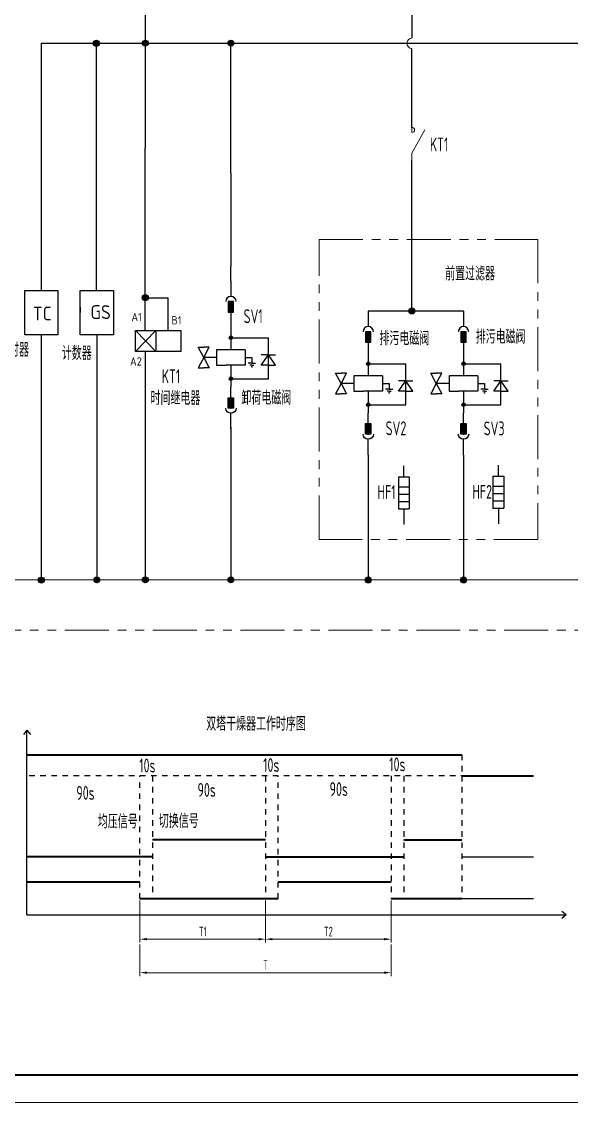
# Model space of a CAD drawing. Header units: millimetres. Extents: x 0 to 840, y 0 to 594.
# Drawn here: x 384.7 to 583.4, y 0 to 390.4 of the extents above; entities that cross this region are included whole.
import ezdxf
from ezdxf.enums import TextEntityAlignment as Align

# ---------------------------------------------------------------- set-up
doc = ezdxf.new("R2010")
doc.units = ezdxf.units.MM
for name, pattern in [('CENTER2', [12, 7, -1, 1, -1, 1, -1]), ('PHANTOM2', [31.75, 15.875, -3.175, 3.175, -3.175, 3.175, -3.175]), ('虚线', [2, 1, -1])]:
    doc.linetypes.add(name, pattern=pattern)
for name, color, linetype, lineweight in [('AM_0', 7, 'Continuous', 25), ('AM_3', 3, '虚线', 13), ('BLK_0.5mm^2', 7, 'Continuous', 18), ('SYMS', 7, 'Continuous', 18), ('双点划线', 6, 'CENTER2', 18), ('尺寸线层', 3, 'Continuous', 13), ('标注', 3, 'Continuous', 18), ('粗实线', 7, 'Continuous', 35), ('粗实线层', 7, 'Continuous', 25)]:
    doc.layers.add(name, color=color, linetype=linetype, lineweight=lineweight)
doc.styles.add('WD_IEC', font='isocp2.shx', dxfattribs={"width": 0.9, "bigfont": 'gbcbig.shx'})
doc.styles.add('工程字', font='gbenor.shx', dxfattribs={"bigfont": 'gbcbig.shx'})
doc.styles.add('标准', font='isoct2.shx')
doc.styles.add('海泰标注样式', font='isocp.shx', dxfattribs={"width": 0.7, "bigfont": 'gbcbig.shx'})
doc.styles.add('海泰汉字样式', font='仿宋_GB2312.ttf', dxfattribs={"width": 0.65})
doc.dimstyles.new('海泰标注样式-图2', dxfattribs={"dimtxt": 3.5, "dimasz": 2.5, "dimexe": 1.25, "dimexo": 0.625, "dimgap": 1, "dimtad": 1, "dimdec": 3, "dimlfac": 8, "dimdsep": 46, "dimtxsty": '海泰标注样式', "dimcen": 2.5, "dimclrd": 256, "dimclre": 256, "dimclrt": 2, "dimadec": 3, "dimazin": 2, "dimtm": 1e-09, "dimtfac": 0.7, "dimtdec": 3, "dimtmove": 0, "dimatfit": 1, "dimfxl": 1.25, "dimlwd": -1, "dimlwe": -1, "dimarcsym": 0})

# ---------------------------------------------------------------- blocks, each defined once
blk = doc.blocks.new('NJHT-A1')
at = {"color": 7, "linetype": 'Continuous', "lineweight": 35}
blk.add_line((25, 10), (830, 10), dxfattribs=at)
at = {"color": 7, "linetype": 'Continuous', "lineweight": 18}
blk.add_line((840, 0), (0, 0), dxfattribs=at)
at = {"color": 2, "linetype": 'Continuous', "lineweight": 18, "style": '海泰汉字样式', "width": 0.6}
blk.add_attdef('5', text='', height=5, rotation=180, dxfattribs=at).set_placement((50, 578.5), align=Align.MIDDLE_CENTER)
at = {"color": 2, "linetype": 'Continuous', "lineweight": 18, "style": '海泰汉字样式'}
for tag, height, width, p in [('1', 5, 0.7, (805, 59.25)), ('7', 5, 0.7, (755, 50.5)), ('2', 5, 0.7, (805, 51.75)), ('3', 5, 0.6, (805, 38)), ('12', 3.5, 0.7, (668, 34.5)), ('13', 3.5, 0.6, (682, 34.5)), ('20', 3.5, 0.7, (708, 34.5)), ('21', 3.5, 0.6, (722, 34.5)), ('14', 3.5, 0.7, (668, 27.5)), ('15', 3.5, 0.6, (682, 27.5)), ('22', 3.5, 0.7, (708, 27.5)), ('23', 3.5, 0.6, (722, 27.5)), ('8', 3.5, 0.7, (762, 22.5)), ('9', 3.5, 0.7, (774, 22.5)), ('4', 5, 0.6, (805, 22.5)), ('16', 3.5, 0.7, (668, 20.5)), ('17', 3.5, 0.6, (682, 20.5)), ('24', 3.5, 0.7, (708, 20.5)), ('25', 3.5, 0.6, (722, 20.5)), ('18', 3.5, 0.7, (668, 13.5)), ('19', 3.5, 0.6, (682, 13.5)), ('26', 3.5, 0.7, (708, 13.5)), ('27', 3.5, 0.6, (722, 13.5)), ('11', 3.5, 0.7, (742.5, 13.5)), ('10', 3.5, 0.7, (767.5, 13.5)), ('6', 3.5, 0.7, (811.57, 13.5))]:
    blk.add_attdef(tag, text='', height=height, dxfattribs=dict(at, width=width)).set_placement(p, align=Align.MIDDLE_CENTER)
blk = doc.blocks.new('bfcgb')
blk.add_hatch(color=256).paths.add_polyline_path([(1495.06, 338, 1), (1492.9, 338, 1)])
blk.add_circle((1493.98, 338), 1.08)
blk = doc.blocks.new('*D70')
at = {"layer": 'Defpoints', "color": 0, "transparency": 16777216}
for p in [(427.46, 73.61), (472.85, 58.95), (472.85, 57.81)]:
    blk.add_point(p, dxfattribs=at)
at = {"layer": '标注', "transparency": 16777216}
for p, q in [((427.46, 72.98), (427.46, 57.7)), ((429.96, 58.95), (470.35, 58.95)), ((472.85, 58.43), (472.85, 60.2))]:
    blk.add_line(p, q, dxfattribs=at)
for points in [[(429.96, 59.37), (429.96, 58.53), (427.46, 58.95)], [(470.35, 59.37), (470.35, 58.53), (472.85, 58.95)]]:
    blk.add_solid(points, dxfattribs=at)
at = {"layer": '标注', "color": 2, "transparency": 16777216, "insert": (450.16, 61.7), "char_height": 3.5, "attachment_point": 5, "style": '海泰标注样式'}
blk.add_mtext('T1', dxfattribs=at)
blk = doc.blocks.new('*D71')
at = {"layer": 'Defpoints', "color": 0, "transparency": 16777216}
for p in [(472.85, 73.61), (518.21, 73.61), (518.21, 58.95)]:
    blk.add_point(p, dxfattribs=at)
at = {"layer": '标注', "transparency": 16777216}
for p, q in [((472.85, 72.98), (472.85, 57.7)), ((518.21, 72.98), (518.21, 57.7)), ((475.35, 58.95), (515.71, 58.95))]:
    blk.add_line(p, q, dxfattribs=at)
for points in [[(475.35, 59.37), (475.35, 58.53), (472.85, 58.95)], [(515.71, 59.37), (515.71, 58.53), (518.21, 58.95)]]:
    blk.add_solid(points, dxfattribs=at)
at = {"layer": '标注', "color": 2, "transparency": 16777216, "insert": (495.53, 61.7), "char_height": 3.5, "attachment_point": 5, "style": '海泰标注样式'}
blk.add_mtext('T2', dxfattribs=at)
blk = doc.blocks.new('*D72')
at = {"layer": 'Defpoints', "color": 0, "transparency": 16777216}
for p in [(427.46, 57.7), (518.21, 57.7), (518.21, 46.86)]:
    blk.add_point(p, dxfattribs=at)
at = {"layer": '标注', "transparency": 16777216}
for p, q in [((427.46, 57.07), (427.46, 45.61)), ((518.21, 57.07), (518.21, 45.61)), ((429.96, 46.86), (515.71, 46.86))]:
    blk.add_line(p, q, dxfattribs=at)
for points in [[(429.96, 47.28), (429.96, 46.45), (427.46, 46.86)], [(515.71, 47.28), (515.71, 46.45), (518.21, 46.86)]]:
    blk.add_solid(points, dxfattribs=at)
at = {"layer": '标注', "color": 2, "transparency": 16777216, "insert": (472.84, 49.61), "char_height": 3.5, "attachment_point": 5, "style": '海泰标注样式'}
blk.add_mtext('T', dxfattribs=at)
blk = doc.blocks.new('gwae')
blk.add_hatch(color=256).paths.add_polyline_path([(413.18, 275.01), (413.18, 278.76), (411.3, 278.76), (411.3, 275.01)], flags=0)
for p, q in [((412.24, 286.26), (412.24, 280.64)), ((412.24, 275.01), (412.24, 271.26))]:
    blk.add_line(p, q)
blk.add_lwpolyline([(413.18, 278.76), (411.3, 278.76), (411.3, 275.01), (413.18, 275.01)], close=True)
blk.add_arc((412.24, 278.76), 1.88, 0, 180)
blk.add_point((412.24, 278.76))
blk = doc.blocks.new('rq2e')
at = {"color": 7, "ltscale": 0.416487}
blk.add_line((1065.04, 260.3), (1065.04, 251.87), dxfattribs=at)
at = {"color": 7, "ltscale": 0.007597}
for p, q in [((1064.45, 256.26), (1064.49, 256.48)), ((1064.45, 256.26), (1064.49, 256.48)), ((1064.49, 256.03), (1064.45, 256.26)), ((1064.49, 256.03), (1064.45, 256.26)), ((1064.49, 256.48), (1064.62, 256.67)), ((1064.49, 256.48), (1064.62, 256.67)), ((1064.62, 255.84), (1064.49, 256.03)), ((1064.62, 255.84), (1064.49, 256.03)), ((1064.62, 256.67), (1064.81, 256.8)), ((1064.62, 256.67), (1064.81, 256.8)), ((1064.81, 255.71), (1064.62, 255.84)), ((1064.81, 255.71), (1064.62, 255.84)), ((1064.81, 256.8), (1065.04, 256.85)), ((1064.81, 256.8), (1065.04, 256.85)), ((1065.04, 255.66), (1064.81, 255.71)), ((1065.04, 255.66), (1064.81, 255.71)), ((1065.04, 256.85), (1065.27, 256.8)), ((1065.04, 256.85), (1065.27, 256.8)), ((1065.27, 255.71), (1065.04, 255.66)), ((1065.27, 255.71), (1065.04, 255.66)), ((1065.27, 256.8), (1065.46, 256.67)), ((1065.27, 256.8), (1065.46, 256.67)), ((1065.46, 255.84), (1065.27, 255.71)), ((1065.46, 255.84), (1065.27, 255.71)), ((1065.46, 256.67), (1065.59, 256.48)), ((1065.46, 256.67), (1065.59, 256.48)), ((1065.59, 256.03), (1065.46, 255.84)), ((1065.59, 256.03), (1065.46, 255.84)), ((1065.59, 256.48), (1065.63, 256.26)), ((1065.59, 256.48), (1065.63, 256.26)), ((1065.63, 256.26), (1065.59, 256.03)), ((1065.63, 256.26), (1065.59, 256.03)), ((1064.45, 241.44), (1064.49, 241.66)), ((1064.45, 241.44), (1064.49, 241.66)), ((1064.49, 241.21), (1064.45, 241.44)), ((1064.49, 241.21), (1064.45, 241.44)), ((1064.49, 241.66), (1064.62, 241.85)), ((1064.49, 241.66), (1064.62, 241.85)), ((1064.62, 241.02), (1064.49, 241.21)), ((1064.62, 241.02), (1064.49, 241.21)), ((1064.62, 241.85), (1064.81, 241.98)), ((1064.62, 241.85), (1064.81, 241.98)), ((1064.81, 240.89), (1064.62, 241.02)), ((1064.81, 240.89), (1064.62, 241.02)), ((1064.81, 241.98), (1065.04, 242.03)), ((1064.81, 241.98), (1065.04, 242.03)), ((1065.04, 240.85), (1064.81, 240.89)), ((1065.04, 240.85), (1064.81, 240.89)), ((1065.04, 242.03), (1065.27, 241.98)), ((1065.04, 242.03), (1065.27, 241.98)), ((1065.27, 240.89), (1065.04, 240.85)), ((1065.27, 240.89), (1065.04, 240.85)), ((1065.27, 241.98), (1065.46, 241.85)), ((1065.27, 241.98), (1065.46, 241.85)), ((1065.46, 241.02), (1065.27, 240.89)), ((1065.46, 241.02), (1065.27, 240.89)), ((1065.46, 241.85), (1065.59, 241.66)), ((1065.46, 241.85), (1065.59, 241.66)), ((1065.59, 241.21), (1065.46, 241.02)), ((1065.59, 241.21), (1065.46, 241.02)), ((1065.59, 241.66), (1065.63, 241.44)), ((1065.59, 241.66), (1065.63, 241.44)), ((1065.63, 241.44), (1065.59, 241.21)), ((1065.63, 241.44), (1065.59, 241.21))]:
    blk.add_line(p, q, dxfattribs=at)
at = {"color": 7, "ltscale": 0.445714}
for p, q in [((1065.03, 256.26), (1078.57, 256.26)), ((1065.03, 256.26), (1078.57, 256.26)), ((1065.04, 241.44), (1078.58, 241.44)), ((1065.04, 241.44), (1078.58, 241.44))]:
    blk.add_line(p, q, dxfattribs=at)
at = {"color": 7, "ltscale": 0.204694}
blk.add_line((1078.58, 250.04), (1078.57, 256.26), dxfattribs=at)
blk.add_line((1078.58, 250.04), (1078.57, 256.26), dxfattribs=at)
at = {"color": 7, "ltscale": 0.092843}
for q in [(1053.19, 252.81), (1053.19, 252.81), (1057.23, 252.81), (1057.23, 252.81), (1053.19, 245.38), (1053.19, 245.38), (1057.23, 245.38), (1057.23, 245.38)]:
    blk.add_line((1055.21, 249.09), q, dxfattribs=at)
at = {"color": 7, "ltscale": 0.044268}
for p, q in [((1053.19, 252.81), (1055.21, 252.81)), ((1053.19, 252.81), (1055.21, 252.81)), ((1053.19, 245.38), (1055.21, 245.38)), ((1053.19, 245.38), (1055.21, 245.38))]:
    blk.add_line(p, q, dxfattribs=at)
at = {"color": 7, "ltscale": 0.044269}
for p, q in [((1057.23, 252.81), (1055.21, 252.81)), ((1057.23, 252.81), (1055.21, 252.81)), ((1057.23, 245.38), (1055.21, 245.38)), ((1057.23, 245.38), (1055.21, 245.38))]:
    blk.add_line(p, q, dxfattribs=at)
at = {"color": 7, "ltscale": 0.18267}
for p, q in [((1059.83, 251.87), (1059.83, 246.32)), ((1070.2, 251.87), (1070.2, 246.32))]:
    blk.add_line(p, q, dxfattribs=at)
at = {"color": 7, "ltscale": 0.226511}
for p, q in [((1070.2, 251.87), (1059.88, 251.87)), ((1059.88, 246.32), (1063.32, 246.32)), ((1070.2, 246.32), (1063.32, 246.32)), ((1070.2, 246.32), (1063.32, 246.32))]:
    blk.add_line(p, q, dxfattribs=at)
at = {"color": 7, "ltscale": 0.148438}
for p in [(1076.03, 246.32), (1076.03, 246.32), (1081.13, 246.32), (1081.13, 246.32)]:
    blk.add_line(p, (1078.58, 250.04), dxfattribs=at)
at = {"color": 7, "ltscale": 0.083936}
for p, q in [((1078.58, 250.04), (1076.03, 250.04)), ((1078.58, 250.04), (1076.03, 250.04)), ((1078.58, 250.04), (1081.13, 250.04)), ((1078.58, 250.04), (1081.13, 250.04)), ((1078.58, 246.32), (1076.03, 246.32)), ((1078.58, 246.32), (1076.03, 246.32)), ((1078.58, 246.32), (1081.13, 246.32)), ((1078.58, 246.32), (1081.13, 246.32))]:
    blk.add_line(p, q, dxfattribs=at)
at = {"color": 7, "ltscale": 0.16075}
for q in [(1078.58, 250.04), (1078.58, 246.32)]:
    blk.add_line((1078.58, 241.44), q, dxfattribs=at)
at = {"color": 7, "ltscale": 0.121009}
blk.add_line((1059.83, 249.09), (1055.21, 249.09), dxfattribs=at)
at = {"color": 7, "ltscale": 0.321499}
blk.add_line((1065.04, 246.32), (1065.04, 238.35), dxfattribs=at)
at = {"color": 7, "ltscale": 0.067085}
blk.add_line((1070.2, 249.09), (1072.61, 249.09), dxfattribs=at)
at = {"color": 7, "ltscale": 0.028234}
blk.add_line((1072.61, 247.05), (1071.32, 247.05), dxfattribs=at)
at = {"color": 7, "ltscale": 0.016336}
for q in [(1071.86, 246.37), (1073.35, 246.37)]:
    blk.add_line((1072.61, 246.37), q, dxfattribs=at)
at = {"color": 7, "ltscale": 0.04459}
blk.add_line((1072.61, 249.09), (1072.61, 247.05), dxfattribs=at)
at = {"color": 7, "ltscale": 0.028235}
blk.add_line((1072.61, 247.05), (1073.9, 247.05), dxfattribs=at)
at = {"color": 7, "ltscale": 0.005879}
for q in [(1072.34, 245.77), (1072.88, 245.77)]:
    blk.add_line((1072.61, 245.77), q, dxfattribs=at)
at = {"color": 7}
for centre in [(1065.04, 256.26), (1065.04, 241.44)]:
    blk.add_circle(centre, 0.591, dxfattribs=at)
for points in [[(1065.59, 256.03), (1064.45, 256.26), (1064.62, 256.67), (1064.49, 256.48)], [(1065.59, 256.03), (1064.45, 256.26), (1064.62, 256.67), (1064.49, 256.48)], [(1065.59, 256.03), (1064.62, 255.84), (1064.45, 256.26), (1064.49, 256.03)], [(1065.59, 256.03), (1064.62, 255.84), (1064.45, 256.26), (1064.49, 256.03)], [(1065.59, 256.03), (1064.62, 256.67), (1065.04, 256.85), (1064.81, 256.8)], [(1065.59, 256.03), (1064.62, 256.67), (1065.04, 256.85), (1064.81, 256.8)], [(1065.59, 256.03), (1065.04, 255.66), (1064.62, 255.84), (1064.81, 255.71)], [(1065.59, 256.03), (1065.04, 255.66), (1064.62, 255.84), (1064.81, 255.71)], [(1065.59, 256.03), (1065.04, 256.85), (1065.46, 256.67), (1065.27, 256.8)], [(1065.59, 256.03), (1065.04, 256.85), (1065.46, 256.67), (1065.27, 256.8)], [(1065.59, 256.03), (1065.46, 255.84), (1065.04, 255.66), (1065.27, 255.71)], [(1065.59, 256.03), (1065.46, 255.84), (1065.04, 255.66), (1065.27, 255.71)], [(1065.59, 256.03), (1065.46, 256.67), (1065.63, 256.26), (1065.59, 256.48)], [(1065.59, 256.03), (1065.46, 256.67), (1065.63, 256.26), (1065.59, 256.48)], [(1065.59, 241.21), (1064.45, 241.44), (1064.62, 241.85), (1064.49, 241.66)], [(1065.59, 241.21), (1064.45, 241.44), (1064.62, 241.85), (1064.49, 241.66)], [(1065.59, 241.21), (1064.62, 241.02), (1064.45, 241.44), (1064.49, 241.21)], [(1065.59, 241.21), (1064.62, 241.02), (1064.45, 241.44), (1064.49, 241.21)], [(1065.59, 241.21), (1064.62, 241.85), (1065.04, 242.03), (1064.81, 241.98)], [(1065.59, 241.21), (1064.62, 241.85), (1065.04, 242.03), (1064.81, 241.98)], [(1065.59, 241.21), (1065.04, 240.85), (1064.62, 241.02), (1064.81, 240.89)], [(1065.59, 241.21), (1065.04, 240.85), (1064.62, 241.02), (1064.81, 240.89)], [(1065.59, 241.21), (1065.04, 242.03), (1065.46, 241.85), (1065.27, 241.98)], [(1065.59, 241.21), (1065.04, 242.03), (1065.46, 241.85), (1065.27, 241.98)], [(1065.59, 241.21), (1065.46, 241.02), (1065.04, 240.85), (1065.27, 240.89)], [(1065.59, 241.21), (1065.46, 241.02), (1065.04, 240.85), (1065.27, 240.89)], [(1065.59, 241.21), (1065.46, 241.85), (1065.63, 241.44), (1065.59, 241.66)], [(1065.59, 241.21), (1065.46, 241.85), (1065.63, 241.44), (1065.59, 241.66)]]:
    blk.add_solid(points, dxfattribs=at)
blk = doc.blocks.new('VMS21P_1')
for p, q in [((0, 7.5), (0, 2.5)), ((0, -2.5), (3.125, 3.125)), ((0, -2.5), (0, -7.5))]:
    blk.add_line(p, q)
blk.add_arc((0, 3.125), 0.625, 270, 90)
at = {"style": 'WD_IEC'}
for tag, p in [('INST', (-5.25, 7.75)), ('LOC', (-5.25, 4.25)), ('TAG2', (-5.25, 0.75)), ('XREF', (-5.25, -3.75)), ('DESC1', (-5.25, -7.6)), ('DESC2', (-5.25, -11.1)), ('DESC3', (-5.25, -14.6))]:
    blk.add_attdef(tag, text='', height=2.5, dxfattribs=at).set_placement(p, align=Align.RIGHT)
for tag, p, height in [('X2TERM01', (0, 7.5), 0.32), ('X4LINK', (-2, 0), 0.32), ('X1LINK', (-0.5, 0), 0.32), ('CONTACT', (4, -3.5), 1), ('FAMILY', (4, -5), 1), ('X8TERM02', (0, -7.5), 0.32)]:
    blk.add_attdef(tag, p, '', height=height, dxfattribs=at)
blk.add_attdef('TERM01', text='', height=2, rotation=90, dxfattribs=at).set_placement((-1, 7.5), align=Align.RIGHT)
blk.add_attdef('TERM02', (-1, -7.5), '', height=2, rotation=90, dxfattribs=at)
blk = doc.blocks.new('sfe')
for p, q in [((1319.93, -437.42), (1336.36, -437.42)), ((1319.93, -444.92), (1319.93, -437.42)), ((1327.24, -437.42), (1319.93, -444.92)), ((1319.93, -437.42), (1327.24, -444.92)), ((1327.24, -437.42), (1327.24, -444.92)), ((1336.36, -437.42), (1336.36, -444.92)), ((1336.36, -444.92), (1319.93, -444.92))]:
    blk.add_line(p, q)
at = {"layer": '粗实线层'}
for p, q in [((1323.47, -437.42), (1323.47, -425.52)), ((1323.47, -425.52), (1331.69, -425.52)), ((1331.69, -437.42), (1331.69, -425.52)), ((1323.47, -444.92), (1323.47, -455.61))]:
    blk.add_line(p, q, dxfattribs=at)
blk.add_blockref('bfcgb', (-170.51, -763.52))
at = {"layer": 'AM_3', "style": 'WD_IEC'}
for tag, p in [('A1', (1322.22, -434.03)), ('B1', (1336.55, -435.2)), ('A2', (1322.2, -450.05))]:
    blk.add_attdef(tag, text='', height=3, dxfattribs=at).set_placement(p, align=Align.RIGHT)

msp = doc.modelspace()

# ---------------------------------------------------------------- linework, layer by layer
for p, q in [((429.4074, 290.70245), (429.41962, 427.62086)), ((525.84038, 384.52719), (525.84038, 395.43599)), ((391.82896, 382.59002), (633.27508, 382.62624)), ((428.3356, 382.62624), (429.4156, 382.62624)), ((459.24976, 382.62624), (460.32976, 382.62624)), ((460.32976, 335.62705), (460.32976, 382.62624)), ((391.82896, 382.59002), (391.82896, 293.28518)), ((411.71957, 293.28518), (411.71957, 382.59002)), ((525.76902, 359.54597), (525.76902, 380.71852)), ((525.769, 352.07287), (525.76902, 359.54597)), ((525.769, 335.38126), (525.769, 340.29317)), ((460.32976, 335.62705), (460.32976, 301.99721)), ((525.769, 285.88904), (525.769, 335.38126)), ((460.32976, 296.77251), (460.32976, 301.99721)), ((385.82951, 277.28667), (385.82951, 293.28518)), ((385.82951, 293.28518), (397.8284, 293.28518)), ((397.8284, 293.28518), (397.8284, 277.28667)), ((405.87569, 285.28592), (405.87569, 293.28518)), ((405.87569, 293.28518), (417.87458, 293.28518)), ((417.87458, 293.28518), (417.87458, 277.28667)), ((405.87569, 285.28592), (405.87569, 287.28574)), ((405.87569, 287.28574), (405.87569, 285.28592)), ((405.87569, 277.28667), (405.87569, 285.28592)), ((460.33205, 285.52251), (460.33801, 273.33864)), ((397.8284, 277.28667), (385.82951, 277.28667)), ((391.82896, 277.28667), (391.82896, 188.6999)), ((417.87458, 277.28667), (405.87569, 277.28667)), ((411.87513, 277.28667), (411.87513, 188.6999)), ((460.33462, 243.86152), (460.33452, 188.73612)), ((509.96132, 233.93508), (509.96132, 188.73612)), ((544.39847, 233.93508), (544.39847, 188.73612))]:
    msp.add_line(p, q)
at = {"color": 7, "ltscale": 0.416487}
for p, q in [((509.96132, 285.88904), (509.96132, 280.26404)), ((544.39847, 285.88904), (544.39847, 280.26404))]:
    msp.add_line(p, q, dxfattribs=at)
at = {"color": 7}
msp.add_line((509.96132, 285.88904), (544.39847, 285.88904), dxfattribs=at)
at = {"color": 7, "ltscale": 0.007597}
for p, q in [((524.71761, 285.88904), (524.79764, 286.29138)), ((524.71761, 285.88904), (524.79764, 286.29138)), ((524.79764, 285.48669), (524.71761, 285.88904)), ((524.79764, 285.48669), (524.71761, 285.88904)), ((524.79764, 286.29138), (525.02557, 286.63248)), ((524.79764, 286.29138), (525.02557, 286.63248)), ((525.02557, 285.14561), (524.79764, 285.48669)), ((525.02557, 285.14561), (524.79764, 285.48669)), ((525.02557, 286.63248), (525.36665, 286.86038)), ((525.02557, 286.63248), (525.36665, 286.86038)), ((525.36665, 284.9177), (525.02557, 285.14561)), ((525.36665, 284.9177), (525.02557, 285.14561)), ((525.36665, 286.86038), (525.769, 286.94042)), ((525.36665, 286.86038), (525.769, 286.94042)), ((525.769, 286.94042), (526.17135, 286.86038)), ((525.769, 286.94042), (526.17135, 286.86038)), ((526.17135, 286.86038), (526.51243, 286.63248)), ((526.17135, 286.86038), (526.51243, 286.63248)), ((526.51243, 285.14561), (526.17135, 284.9177)), ((526.51243, 285.14561), (526.17135, 284.9177)), ((526.51243, 286.63248), (526.74034, 286.29138)), ((526.51243, 286.63248), (526.74034, 286.29138)), ((526.74034, 285.48669), (526.51243, 285.14561)), ((526.74034, 285.48669), (526.51243, 285.14561)), ((526.74034, 286.29138), (526.82035, 285.88904)), ((526.74034, 286.29138), (526.82035, 285.88904)), ((526.82035, 285.88904), (526.74034, 285.48669)), ((526.82035, 285.88904), (526.74034, 285.48669)), ((525.769, 284.83767), (525.36665, 284.9177)), ((525.769, 284.83767), (525.36665, 284.9177)), ((526.17135, 284.9177), (525.769, 284.83767)), ((526.17135, 284.9177), (525.769, 284.83767)), ((390.77756, 188.6999), (390.85761, 189.10224)), ((390.77756, 188.6999), (390.85761, 189.10224)), ((390.85761, 188.29755), (390.77756, 188.6999)), ((390.85761, 188.29755), (390.77756, 188.6999)), ((390.85761, 189.10224), (391.08553, 189.44333)), ((390.85761, 189.10224), (391.08553, 189.44333)), ((391.08553, 187.95647), (390.85761, 188.29755)), ((391.08553, 187.95647), (390.85761, 188.29755)), ((391.08553, 189.44333), (391.42661, 189.67124)), ((391.08553, 189.44333), (391.42661, 189.67124)), ((391.42661, 187.72856), (391.08553, 187.95647)), ((391.42661, 187.72856), (391.08553, 187.95647)), ((391.42661, 189.67124), (391.82896, 189.75127)), ((391.42661, 189.67124), (391.82896, 189.75127)), ((391.82896, 187.64853), (391.42661, 187.72856)), ((391.82896, 187.64853), (391.42661, 187.72856)), ((391.82896, 189.75127), (392.2313, 189.67124)), ((391.82896, 189.75127), (392.2313, 189.67124)), ((392.2313, 187.72856), (391.82896, 187.64853)), ((392.2313, 187.72856), (391.82896, 187.64853)), ((392.2313, 189.67124), (392.57239, 189.44333)), ((392.2313, 189.67124), (392.57239, 189.44333)), ((392.57239, 187.95647), (392.2313, 187.72856)), ((392.57239, 187.95647), (392.2313, 187.72856)), ((392.57239, 189.44333), (392.8003, 189.10224)), ((392.57239, 189.44333), (392.8003, 189.10224)), ((392.8003, 188.29755), (392.57239, 187.95647)), ((392.8003, 188.29755), (392.57239, 187.95647)), ((392.8003, 189.10224), (392.88035, 188.6999)), ((392.8003, 189.10224), (392.88035, 188.6999)), ((392.88035, 188.6999), (392.8003, 188.29755)), ((392.88035, 188.6999), (392.8003, 188.29755)), ((410.82383, 188.76814), (410.90388, 189.17049)), ((410.82383, 188.76814), (410.90388, 189.17049)), ((410.90388, 188.36579), (410.82383, 188.76814)), ((410.90388, 188.36579), (410.82383, 188.76814)), ((410.90388, 189.17049), (411.13179, 189.51157)), ((410.90388, 189.17049), (411.13179, 189.51157)), ((411.13179, 188.02471), (410.90388, 188.36579)), ((411.13179, 188.02471), (410.90388, 188.36579)), ((411.13179, 189.51157), (411.47288, 189.73948)), ((411.13179, 189.51157), (411.47288, 189.73948)), ((411.47288, 187.7968), (411.13179, 188.02471)), ((411.47288, 187.7968), (411.13179, 188.02471)), ((411.47288, 189.73948), (411.87522, 189.81951)), ((411.47288, 189.73948), (411.87522, 189.81951)), ((411.87522, 187.71677), (411.47288, 187.7968)), ((411.87522, 187.71677), (411.47288, 187.7968)), ((411.87522, 189.81951), (412.27757, 189.73948)), ((411.87522, 189.81951), (412.27757, 189.73948)), ((412.27757, 187.7968), (411.87522, 187.71677)), ((412.27757, 187.7968), (411.87522, 187.71677)), ((412.27757, 189.73948), (412.61866, 189.51157)), ((412.27757, 189.73948), (412.61866, 189.51157)), ((412.61866, 188.02471), (412.27757, 187.7968)), ((412.61866, 188.02471), (412.27757, 187.7968)), ((412.61866, 189.51157), (412.84657, 189.17049)), ((412.61866, 189.51157), (412.84657, 189.17049)), ((412.84657, 188.36579), (412.61866, 188.02471)), ((412.84657, 188.36579), (412.61866, 188.02471)), ((412.84657, 189.17049), (412.92662, 188.76814)), ((412.84657, 189.17049), (412.92662, 188.76814)), ((412.92662, 188.76814), (412.84657, 188.36579)), ((412.92662, 188.76814), (412.84657, 188.36579)), ((428.35571, 188.73612), (428.43574, 189.13846)), ((428.35571, 188.73612), (428.43574, 189.13846)), ((428.43574, 188.33377), (428.35571, 188.73612)), ((428.43574, 188.33377), (428.35571, 188.73612)), ((428.43574, 189.13846), (428.66365, 189.47955)), ((428.43574, 189.13846), (428.66365, 189.47955)), ((428.66365, 187.99269), (428.43574, 188.33377)), ((428.66365, 187.99269), (428.43574, 188.33377)), ((428.66365, 189.47955), (429.00474, 189.70746)), ((428.66365, 189.47955), (429.00474, 189.70746)), ((429.00474, 187.76478), (428.66365, 187.99269)), ((429.00474, 187.76478), (428.66365, 187.99269)), ((429.00474, 189.70746), (429.40708, 189.78749)), ((429.00474, 189.70746), (429.40708, 189.78749)), ((429.40708, 187.68475), (429.00474, 187.76478)), ((429.40708, 187.68475), (429.00474, 187.76478)), ((429.40708, 189.78749), (429.80943, 189.70746)), ((429.40708, 189.78749), (429.80943, 189.70746)), ((429.80943, 187.76478), (429.40708, 187.68475)), ((429.80943, 187.76478), (429.40708, 187.68475)), ((429.80943, 189.70746), (430.15051, 189.47955)), ((429.80943, 189.70746), (430.15051, 189.47955)), ((430.15051, 187.99269), (429.80943, 187.76478)), ((430.15051, 187.99269), (429.80943, 187.76478)), ((430.15051, 189.47955), (430.37843, 189.13846)), ((430.15051, 189.47955), (430.37843, 189.13846)), ((430.37843, 188.33377), (430.15051, 187.99269)), ((430.37843, 188.33377), (430.15051, 187.99269)), ((430.37843, 189.13846), (430.45845, 188.73612)), ((430.37843, 189.13846), (430.45845, 188.73612)), ((430.45845, 188.73612), (430.37843, 188.33377)), ((430.45845, 188.73612), (430.37843, 188.33377)), ((459.28315, 188.73611), (459.36318, 189.13846)), ((459.28315, 188.73611), (459.36318, 189.13846)), ((459.36318, 188.33376), (459.28315, 188.73611)), ((459.36318, 188.33376), (459.28315, 188.73611)), ((459.36318, 189.13846), (459.59109, 189.47954)), ((459.36318, 189.13846), (459.59109, 189.47954)), ((459.59109, 187.99268), (459.36318, 188.33376)), ((459.59109, 187.99268), (459.36318, 188.33376)), ((459.59109, 189.47954), (459.93217, 189.70745)), ((459.59109, 189.47954), (459.93217, 189.70745)), ((459.93217, 187.76477), (459.59109, 187.99268)), ((459.93217, 187.76477), (459.59109, 187.99268)), ((459.93217, 189.70745), (460.33452, 189.78748)), ((459.93217, 189.70745), (460.33452, 189.78748)), ((460.33452, 187.68474), (459.93217, 187.76477)), ((460.33452, 187.68474), (459.93217, 187.76477)), ((460.33452, 189.78748), (460.73687, 189.70745)), ((460.33452, 189.78748), (460.73687, 189.70745)), ((460.73687, 187.76477), (460.33452, 187.68474)), ((460.73687, 187.76477), (460.33452, 187.68474)), ((460.73687, 189.70745), (461.07795, 189.47954)), ((460.73687, 189.70745), (461.07795, 189.47954)), ((461.07795, 187.99268), (460.73687, 187.76477)), ((461.07795, 187.99268), (460.73687, 187.76477)), ((461.07795, 189.47954), (461.30586, 189.13846)), ((461.07795, 189.47954), (461.30586, 189.13846)), ((461.30586, 188.33376), (461.07795, 187.99268)), ((461.30586, 188.33376), (461.07795, 187.99268)), ((461.30586, 189.13846), (461.38589, 188.73611)), ((461.30586, 189.13846), (461.38589, 188.73611)), ((461.38589, 188.73611), (461.30586, 188.33376)), ((461.38589, 188.73611), (461.30586, 188.33376))]:
    msp.add_line(p, q, dxfattribs=at)
at = {"color": 0}
for p, q in [((522.80581, 226.02665), (522.80581, 229.95508)), ((556.9851, 226.25702), (556.9851, 230.18545)), ((520.84747, 226.02665), (524.76415, 226.02665)), ((520.84747, 226.02665), (524.76415, 226.02665)), ((555.02676, 226.25702), (558.94344, 226.25702)), ((555.02676, 226.25702), (558.94344, 226.25702)), ((555.02676, 222.62481), (558.94344, 222.62481)), ((520.84747, 222.39445), (524.76415, 222.39445)), ((520.84747, 219.7237), (524.76415, 219.7237)), ((555.02676, 219.95407), (558.94344, 219.95407)), ((520.84747, 217.05296), (524.76415, 217.05296)), ((555.02676, 217.28333), (558.94344, 217.28333)), ((520.84747, 214.38222), (524.76415, 214.38222)), ((522.80581, 214.38222), (522.80581, 208.81907)), ((555.02676, 214.61259), (558.94344, 214.61259)), ((556.9851, 214.61259), (556.9851, 209.04943))]:
    msp.add_line(p, q, dxfattribs=at)
at = {"color": 0, "ltscale": 0.215638}
for p, q in [((520.84747, 226.02665), (520.84747, 214.38222)), ((524.76415, 226.02665), (524.76415, 214.38222)), ((555.02676, 226.25702), (555.02676, 214.61259)), ((558.94344, 226.25702), (558.94344, 214.61259))]:
    msp.add_line(p, q, dxfattribs=at)
at = {"color": 7}
for centre in [(525.769, 285.88904), (391.82896, 188.6999), (411.87522, 188.76814), (429.40708, 188.73612), (460.33452, 188.73611)]:
    msp.add_circle(centre, 1.05137, dxfattribs=at)
for points in [[(526.74034, 285.48669), (524.71761, 285.88904), (525.02557, 286.63248), (524.79764, 286.29138)], [(526.74034, 285.48669), (524.71761, 285.88904), (525.02557, 286.63248), (524.79764, 286.29138)], [(526.74034, 285.48669), (525.02557, 285.14561), (524.71761, 285.88904), (524.79764, 285.48669)], [(526.74034, 285.48669), (525.02557, 285.14561), (524.71761, 285.88904), (524.79764, 285.48669)], [(526.74034, 285.48669), (525.02557, 286.63248), (525.769, 286.94042), (525.36665, 286.86038)], [(526.74034, 285.48669), (525.02557, 286.63248), (525.769, 286.94042), (525.36665, 286.86038)], [(526.74034, 285.48669), (525.769, 284.83767), (525.02557, 285.14561), (525.36665, 284.9177)], [(526.74034, 285.48669), (525.769, 284.83767), (525.02557, 285.14561), (525.36665, 284.9177)], [(526.74034, 285.48669), (525.769, 286.94042), (526.51243, 286.63248), (526.17135, 286.86038)], [(526.74034, 285.48669), (525.769, 286.94042), (526.51243, 286.63248), (526.17135, 286.86038)], [(526.74034, 285.48669), (526.51243, 285.14561), (525.769, 284.83767), (526.17135, 284.9177)], [(526.74034, 285.48669), (526.51243, 285.14561), (525.769, 284.83767), (526.17135, 284.9177)], [(526.74034, 285.48669), (526.51243, 286.63248), (526.82035, 285.88904), (526.74034, 286.29138)], [(526.74034, 285.48669), (526.51243, 286.63248), (526.82035, 285.88904), (526.74034, 286.29138)], [(392.8003, 188.29755), (390.77756, 188.6999), (391.08553, 189.44333), (390.85761, 189.10224)], [(392.8003, 188.29755), (390.77756, 188.6999), (391.08553, 189.44333), (390.85761, 189.10224)], [(392.8003, 188.29755), (391.08553, 187.95647), (390.77756, 188.6999), (390.85761, 188.29755)], [(392.8003, 188.29755), (391.08553, 187.95647), (390.77756, 188.6999), (390.85761, 188.29755)], [(392.8003, 188.29755), (391.08553, 189.44333), (391.82896, 189.75127), (391.42661, 189.67124)], [(392.8003, 188.29755), (391.08553, 189.44333), (391.82896, 189.75127), (391.42661, 189.67124)], [(392.8003, 188.29755), (391.82896, 187.64853), (391.08553, 187.95647), (391.42661, 187.72856)], [(392.8003, 188.29755), (391.82896, 187.64853), (391.08553, 187.95647), (391.42661, 187.72856)], [(392.8003, 188.29755), (391.82896, 189.75127), (392.57239, 189.44333), (392.2313, 189.67124)], [(392.8003, 188.29755), (391.82896, 189.75127), (392.57239, 189.44333), (392.2313, 189.67124)], [(392.8003, 188.29755), (392.57239, 187.95647), (391.82896, 187.64853), (392.2313, 187.72856)], [(392.8003, 188.29755), (392.57239, 187.95647), (391.82896, 187.64853), (392.2313, 187.72856)], [(392.8003, 188.29755), (392.57239, 189.44333), (392.88035, 188.6999), (392.8003, 189.10224)], [(392.8003, 188.29755), (392.57239, 189.44333), (392.88035, 188.6999), (392.8003, 189.10224)], [(412.84657, 188.36579), (410.82383, 188.76814), (411.13179, 189.51157), (410.90388, 189.17049)], [(412.84657, 188.36579), (410.82383, 188.76814), (411.13179, 189.51157), (410.90388, 189.17049)], [(412.84657, 188.36579), (411.13179, 188.02471), (410.82383, 188.76814), (410.90388, 188.36579)], [(412.84657, 188.36579), (411.13179, 188.02471), (410.82383, 188.76814), (410.90388, 188.36579)], [(412.84657, 188.36579), (411.13179, 189.51157), (411.87522, 189.81951), (411.47288, 189.73948)], [(412.84657, 188.36579), (411.13179, 189.51157), (411.87522, 189.81951), (411.47288, 189.73948)], [(412.84657, 188.36579), (411.87522, 187.71677), (411.13179, 188.02471), (411.47288, 187.7968)], [(412.84657, 188.36579), (411.87522, 187.71677), (411.13179, 188.02471), (411.47288, 187.7968)], [(412.84657, 188.36579), (411.87522, 189.81951), (412.61866, 189.51157), (412.27757, 189.73948)], [(412.84657, 188.36579), (411.87522, 189.81951), (412.61866, 189.51157), (412.27757, 189.73948)], [(412.84657, 188.36579), (412.61866, 188.02471), (411.87522, 187.71677), (412.27757, 187.7968)], [(412.84657, 188.36579), (412.61866, 188.02471), (411.87522, 187.71677), (412.27757, 187.7968)], [(412.84657, 188.36579), (412.61866, 189.51157), (412.92662, 188.76814), (412.84657, 189.17049)], [(412.84657, 188.36579), (412.61866, 189.51157), (412.92662, 188.76814), (412.84657, 189.17049)], [(430.37843, 188.33377), (428.35571, 188.73612), (428.66365, 189.47955), (428.43574, 189.13846)], [(430.37843, 188.33377), (428.35571, 188.73612), (428.66365, 189.47955), (428.43574, 189.13846)], [(430.37843, 188.33377), (428.66365, 187.99269), (428.35571, 188.73612), (428.43574, 188.33377)], [(430.37843, 188.33377), (428.66365, 187.99269), (428.35571, 188.73612), (428.43574, 188.33377)], [(430.37843, 188.33377), (428.66365, 189.47955), (429.40708, 189.78749), (429.00474, 189.70746)], [(430.37843, 188.33377), (428.66365, 189.47955), (429.40708, 189.78749), (429.00474, 189.70746)], [(430.37843, 188.33377), (429.40708, 187.68475), (428.66365, 187.99269), (429.00474, 187.76478)], [(430.37843, 188.33377), (429.40708, 187.68475), (428.66365, 187.99269), (429.00474, 187.76478)], [(430.37843, 188.33377), (429.40708, 189.78749), (430.15051, 189.47955), (429.80943, 189.70746)], [(430.37843, 188.33377), (429.40708, 189.78749), (430.15051, 189.47955), (429.80943, 189.70746)], [(430.37843, 188.33377), (430.15051, 187.99269), (429.40708, 187.68475), (429.80943, 187.76478)], [(430.37843, 188.33377), (430.15051, 187.99269), (429.40708, 187.68475), (429.80943, 187.76478)], [(430.37843, 188.33377), (430.15051, 189.47955), (430.45845, 188.73612), (430.37843, 189.13846)], [(430.37843, 188.33377), (430.15051, 189.47955), (430.45845, 188.73612), (430.37843, 189.13846)], [(461.30586, 188.33376), (459.28315, 188.73611), (459.59109, 189.47954), (459.36318, 189.13846)], [(461.30586, 188.33376), (459.28315, 188.73611), (459.59109, 189.47954), (459.36318, 189.13846)], [(461.30586, 188.33376), (459.59109, 187.99268), (459.28315, 188.73611), (459.36318, 188.33376)], [(461.30586, 188.33376), (459.59109, 187.99268), (459.28315, 188.73611), (459.36318, 188.33376)], [(461.30586, 188.33376), (459.59109, 189.47954), (460.33452, 189.78748), (459.93217, 189.70745)], [(461.30586, 188.33376), (459.59109, 189.47954), (460.33452, 189.78748), (459.93217, 189.70745)], [(461.30586, 188.33376), (460.33452, 187.68474), (459.59109, 187.99268), (459.93217, 187.76477)], [(461.30586, 188.33376), (460.33452, 187.68474), (459.59109, 187.99268), (459.93217, 187.76477)], [(461.30586, 188.33376), (460.33452, 189.78748), (461.07795, 189.47954), (460.73687, 189.70745)], [(461.30586, 188.33376), (460.33452, 189.78748), (461.07795, 189.47954), (460.73687, 189.70745)], [(461.30586, 188.33376), (461.07795, 187.99268), (460.33452, 187.68474), (460.73687, 187.76477)], [(461.30586, 188.33376), (461.07795, 187.99268), (460.33452, 187.68474), (460.73687, 187.76477)], [(461.30586, 188.33376), (461.07795, 189.47954), (461.38589, 188.73611), (461.30586, 189.13846)], [(461.30586, 188.33376), (461.07795, 189.47954), (461.38589, 188.73611), (461.30586, 189.13846)]]:
    msp.add_solid(points, dxfattribs=at)
at = {"layer": 'AM_0', "color": 2, "ltscale": 2}
for p, q in [((386.63166, 134.47584), (385.37934, 132.92597)), ((386.63166, 67.6957), (386.63166, 134.47584)), ((386.63166, 134.47584), (387.88398, 132.92597)), ((386.63166, 67.6957), (581.53103, 67.6957)), ((581.53103, 67.6957), (579.98115, 68.94802)), ((581.53103, 67.6957), (579.98115, 66.44339))]:
    msp.add_line(p, q, dxfattribs=at)
at = {"layer": 'AM_0', "color": 2, "linetype": '虚线', "ltscale": 2}
for p, q in [((543.73518, 125.57997), (543.73518, 117.94037)), ((557.46752, 117.94037), (386.63166, 117.94037)), ((427.45957, 73.60758), (427.45957, 117.94037)), ((432.02636, 117.94037), (432.02636, 73.60758)), ((472.85426, 117.94037), (472.85426, 73.60758)), ((477.38582, 73.60758), (477.38582, 117.94037)), ((518.21373, 117.94037), (518.21373, 73.60758)), ((522.78052, 117.94037), (522.78052, 73.60758)), ((543.73518, 117.94037), (543.73518, 73.60758))]:
    msp.add_line(p, q, dxfattribs=at)
at = {"layer": 'BLK_0.5mm^2'}
msp.add_line((185.19162, 188.73612), (819.61071, 188.73612), dxfattribs=at)
msp.add_arc((525.83904, 382.62353), 1.90366, 89.9595566, 267.8434933, dxfattribs=at)
at = {"layer": '双点划线', "linetype": 'PHANTOM2'}
for p, q in [((492.18116, 311.77169), (571.27127, 311.77169)), ((492.18116, 203.39685), (492.18116, 311.77169)), ((571.27127, 311.77169), (571.27127, 203.39685)), ((571.27127, 203.39685), (492.18116, 203.39685)), ((51.11172, 170.61316), (822.53436, 170.61316))]:
    msp.add_line(p, q, dxfattribs=at)
at = {"layer": '粗实线'}
for p, q in [((386.63166, 125.57997), (543.73518, 125.57997)), ((543.73518, 117.94037), (569.7115, 117.94037)), ((432.02636, 94.96831), (472.85426, 94.96831)), ((522.78052, 94.9022), (543.73518, 94.9022)), ((386.63166, 88.78268), (432.02636, 88.78268)), ((472.85426, 88.71657), (522.78052, 88.71657)), ((386.63166, 79.71508), (427.45957, 79.71508)), ((477.38582, 79.71508), (518.21373, 79.71508)), ((427.45957, 73.60758), (477.38582, 73.60758)), ((518.21373, 73.60758), (543.73518, 73.60758))]:
    msp.add_line(p, q, dxfattribs=at)
at = {"layer": '粗实线层'}
for p, q in [((429.40708, 260.61629), (429.40708, 188.73612)), ((543.73518, 88.71657), (569.7115, 88.71657)), ((543.73518, 73.60758), (569.7115, 73.60758))]:
    msp.add_line(p, q, dxfattribs=at)

# ---------------------------------------------------------------- block references
for name, p in [('NJHT-A1', (0, 0)), ('bfcgb', (-1082.26455, 44.58894)), ('bfcgb', (-1082.26455, 44.58894)), ('bfcgb', (-1064.56851, 44.62517)), ('bfcgb', (-1033.65436, 44.62517)), ('gwae', (48.08728, 10.50989)), ('gwae', (97.71884, -0.37358)), ('gwae', (132.156, -0.37358)), ('rq2e', (-604.7064, 19.96758)), ('rq2e', (-555.0797, 10.58723)), ('rq2e', (-520.64254, 10.58723)), ('bfcgb', (-984.0228, -149.26496)), ('bfcgb', (-949.58564, -149.26496))]:
    msp.add_blockref(name, p)
at = {"xscale": -1, "rotation": 180}
for p in [(48.09214, 529.57805), (97.71884, 520.1977), (132.156, 520.1977)]:
    msp.add_blockref('gwae', p, dxfattribs=at)
at = {"layer": 'SYMS', "xscale": 1.5, "yscale": 1.5, "zscale": 1.5}
msp.add_blockref('VMS21P_1', (525.769, 346.63126), dxfattribs=at)
at = {"layer": '粗实线层'}
msp.add_blockref('sfe', (-894.06387, 716.22333), dxfattribs=at).add_auto_attribs({'B1': 'B1', 'A1': 'A1', 'A2': 'A2'})

# ---------------------------------------------------------------- texts
at = {"char_height": 5, "attachment_point": 1, "line_spacing_factor": 0.99982, "style": '标准'}
for s, insert, width in [('{\\Fisocp2,gbcbig|c0;\\C3;TC}', (388.77409, 287.49473), 13.5088895), ('{\\Fisocp2,gbcbig|c0;\\C3;GS}', (409.57518, 287.98465), 12.7827715)]:
    msp.add_mtext(s, dxfattribs=dict(at, insert=insert, width=width))
at = {"char_height": 5, "width": 4.9298444, "attachment_point": 1}
for s, insert in [('{\\Fisocp,gbcbig|c134;\\W0.7;\\C3;HF1}', (513.31409, 222.96567)), ('{\\Fisocp,gbcbig|c134;\\W0.7;\\C3;HF2}', (547.58651, 223.05549))]:
    msp.add_mtext(s, dxfattribs=dict(at, insert=insert))
at = {"layer": 'BLK_0.5mm^2', "char_height": 5, "width": 35.8096004, "attachment_point": 1, "line_spacing_factor": 0.99982, "style": '标准'}
for s, insert in [('{\\Fisocp2,gbcbig|c134;\\C3;前置过滤器}', (537.77987, 301.87808)), ('{\\Fisocp2,gbcbig|c134;\\C3;排污电磁阀}', (514.02317, 278.49046)), ('{\\Fisocp2,gbcbig|c134;\\C3;排污电磁阀}', (548.80326, 279.07014)), ('{\\Fisocp2,gbcbig|c134;\\C3;计时器}', (376.5933, 274.38186)), ('{\\Fisocp2,gbcbig|c134;\\C3;计数器}', (399.23111, 273.1543)), ('{\\Fisocp2,gbcbig|c134;\\C3;时间继电器}', (431.29546, 256.93034)), ('{\\Fisocp2,gbcbig|c134;\\C3;卸荷电磁阀}', (464.14588, 257.0214))]:
    msp.add_mtext(s, dxfattribs=dict(at, insert=insert))
at = {"layer": '尺寸线层', "char_height": 5, "attachment_point": 1}
for s, insert, width, style in [('{\\Fisocp2,gbcbig|c134;\\W0.7;KT1}', (532.27869, 348.54722), 14.8690152, '标准'), ('{\\Fisocp,gbcbig|c134;\\W0.7;SV1}', (464.95207, 286.48241), 17.8760589, '工程字'), ('{\\Fisocp2,gbcbig|c134;\\W0.7;KT1}', (435.37136, 264.77316), 17.8760589, '工程字'), ('{\\Fisocp,gbcbig|c134;\\W0.7;SV2}', (516.26356, 246.0203), 17.8760589, '标准'), ('{\\Fisocp,gbcbig|c134;\\W0.7;SV3}', (551.69563, 245.9722), 17.8760589, '工程字')]:
    msp.add_mtext(s, dxfattribs=dict(at, insert=insert, width=width, style=style))
at = {"layer": '尺寸线层', "char_height": 5, "attachment_point": 1, "line_spacing_factor": 0.99982, "style": '标准'}
for s, insert, width in [('{\\Fisocp2,gbcbig|c134;双塔干燥器工作时序图}', (451.41684, 139.26989), 45.3052999), ('{\\Fisocp2,gbcbig|c134;\\W0.7;10\\Fisocp2,gbcbig|c0;s}', (427.20264, 124.18803), 21.3069027), ('{\\Fisocp2,gbcbig|c134;\\W0.7;10\\Fisocp2,gbcbig|c0;s}', (471.97809, 124.37961), 21.3069027), ('{\\Fisocp2,gbcbig|c134;\\W0.7;10\\Fisocp2,gbcbig|c0;s}', (517.53687, 124.61051), 21.3069027), ('{\\Fisocp2,gbcbig|c134;\\W0.7;90\\Fisocp2,gbcbig|c0;s}', (404.47925, 114.28588), 21.3069027), ('{\\Fisocp2,gbcbig|c134;\\W0.7;90\\Fisocp2,gbcbig|c0;s}', (448.27118, 115.38196), 21.3069027), ('{\\Fisocp2,gbcbig|c134;\\W0.7;90\\Fisocp2,gbcbig|c0;s}', (495.99925, 115.68756), 21.3069027), ('{\\Fisocp2,gbcbig|c134;均压信号}', (412.25962, 103.97086), 33.8446833), ('{\\Fisocp2,gbcbig|c134;切换信号}', (434.29236, 104.1395), 33.8446833)]:
    msp.add_mtext(s, dxfattribs=dict(at, insert=insert, width=width))

# ---------------------------------------------------------------- dimensions: what is measured, and where the dimension line sits
at = {"layer": '标注'}
dim = msp.add_linear_dim(base=(472.85426, 58.94968), p1=(427.45957, 73.60758), p2=(472.85426, 57.8078), text='T1', dimstyle='海泰标注样式-图2', dxfattribs=at)
dim.commit()
dim.dimension.update_dxf_attribs({"geometry": '*D70', "text_midpoint": (450.15692, 58.94968), "dimtype": 160})
for base, p1, p2, text, picture, middle in [((518.21373, 58.94968), (472.85426, 73.60758), (518.21373, 73.60758), 'T2', '*D71', (495.534, 61.70002)), ((518.21373, 46.86313), (427.45957, 57.69968), (518.21373, 57.69968), 'T', '*D72', (472.83665, 49.61313))]:
    dim = msp.add_linear_dim(base=base, p1=p1, p2=p2, text=text, dimstyle='海泰标注样式-图2', dxfattribs=at)
    dim.commit()
    dim.dimension.update_dxf_attribs({"geometry": picture, "text_midpoint": middle})

doc.saveas('drawing.dxf')
